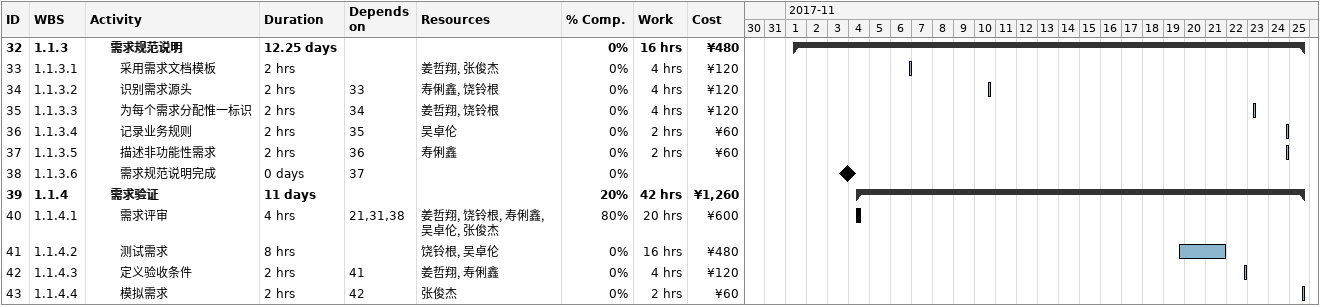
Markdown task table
| ID | WBS | Task | Duration | Start | Finish | Predecessors | Resources | % complete | Work (h) | Cost (¥) |
|---|---|---|---|---|---|---|---|---|---|---|
| 32 | 1.1.3 | **需求规范说明** | 12.25d | 2017-11-01 | 2017-11-25 |  |  | 0 | 16 | 480 |
| 33 | 1.1.3.1 | 采用需求文档模板 | 2h | 2017-11-06 | 2017-11-06 |  | 姜哲翔, 张俊杰 | 0 | 4 | 120 |
| 34 | 1.1.3.2 | 识别需求源头 | 2h | 2017-11-10 | 2017-11-10 | 33 | 寿俐鑫, 饶铃根 | 0 | 4 | 120 |
| 35 | 1.1.3.3 | 为每个需求分配惟一标识 | 2h | 2017-11-23 | 2017-11-23 | 34 | 姜哲翔, 饶铃根 | 0 | 4 | 120 |
| 36 | 1.1.3.4 | 记录业务规则 | 2h | 2017-11-24 | 2017-11-24 | 35 | 吴卓伦 | 0 | 2 | 60 |
| 37 | 1.1.3.5 | 描述非功能性需求 | 2h | 2017-11-24 | 2017-11-24 | 36 | 寿俐鑫 | 0 | 2 | 60 |
| 38 | 1.1.3.6 | 需求规范说明完成 | 0d | 2017-11-03 | 2017-11-03 | 37 |  | 0 |  |  |
| 39 | 1.1.4 | **需求验证** | 11d | 2017-11-04 | 2017-11-25 |  |  | 20 | 42 | 1260 |
| 40 | 1.1.4.1 | 需求评审 | 4h | 2017-11-04 | 2017-11-04 | 21, 31, 38 | 姜哲翔, 饶铃根, 寿俐鑫, 吴卓伦, 张俊杰 | 80 | 20 | 600 |
| 41 | 1.1.4.2 | 测试需求 | 8h | 2017-11-19 | 2017-11-21 |  | 饶铃根, 吴卓伦 | 0 | 16 | 480 |
| 42 | 1.1.4.3 | 定义验收条件 | 2h | 2017-11-22 | 2017-11-22 | 41 | 姜哲翔, 寿俐鑫 | 0 | 4 | 120 |
| 43 | 1.1.4.4 | 模拟需求 | 2h | 2017-11-25 | 2017-11-25 | 42 | 张俊杰 | 0 | 2 | 60 |
